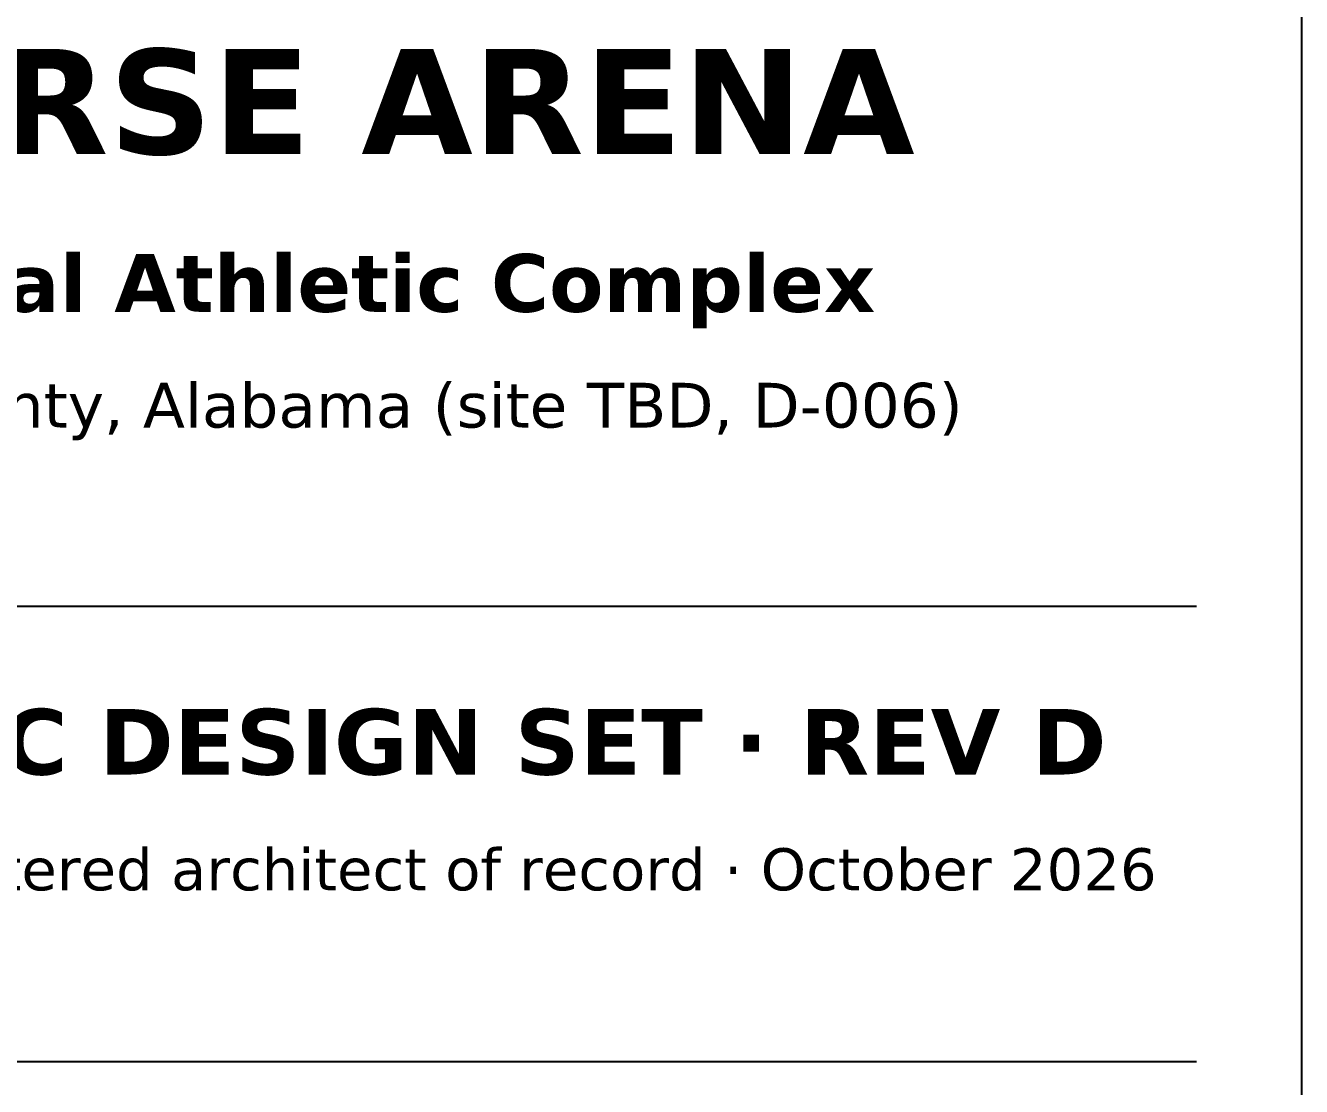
# Model space of a CAD drawing. Header units: inches. Extents: x 0.5 to 16.5, y 0.5 to 10.5.
# Drawn here: x 3.073 to 5.5, y 5.557 to 7.574 of the extents above; entities that cross this region are included whole.
import ezdxf
from ezdxf.enums import TextEntityAlignment as Align

# ---------------------------------------------------------------- set-up
doc = ezdxf.new("R2010")
doc.units = ezdxf.units.IN
doc.header["$MEASUREMENT"] = 0
doc.layers.add('A-ANNO-TEXT', color=7, linetype='Continuous')
doc.styles.add('KS-BOLD', font='DejaVuSans-Bold.ttf')
doc.styles.add('KS-REG', font='DejaVuSans.ttf')

msp = doc.modelspace()

# ---------------------------------------------------------------- linework, layer by layer
at = {"layer": 'A-ANNO-TEXT'}
for p, q in [((5.5, 10.33), (5.5, 1.95)), ((0.75, 6.47), (5.3, 6.47)), ((0.75, 5.6046), (5.3, 5.6046))]:
    msp.add_line(p, q, dxfattribs=at)

# ---------------------------------------------------------------- texts
for s, height, style, p in [('TROJAN HORSE ARENA', 0.2, 'KS-BOLD', (3.025, 7.33)), ('Hazel Green Regional Athletic Complex', 0.11, 'KS-BOLD', (3.025, 7.03)), ('Hazel Green area, Madison County, Alabama (site TBD, D-006)', 0.085, 'KS-REG', (3.025, 6.81)), ('PHASE 2 — SCHEMATIC DESIGN SET · REV D', 0.125, 'KS-BOLD', (3.025, 6.15)), ('Program package for the Alabama-registered architect of record · October 2026', 0.08, 'KS-REG', (3.025, 5.93))]:
    msp.add_text(s, height=height, dxfattribs=dict(at, style=style)).set_placement(p, align=Align.CENTER)

doc.saveas('drawing.dxf')
